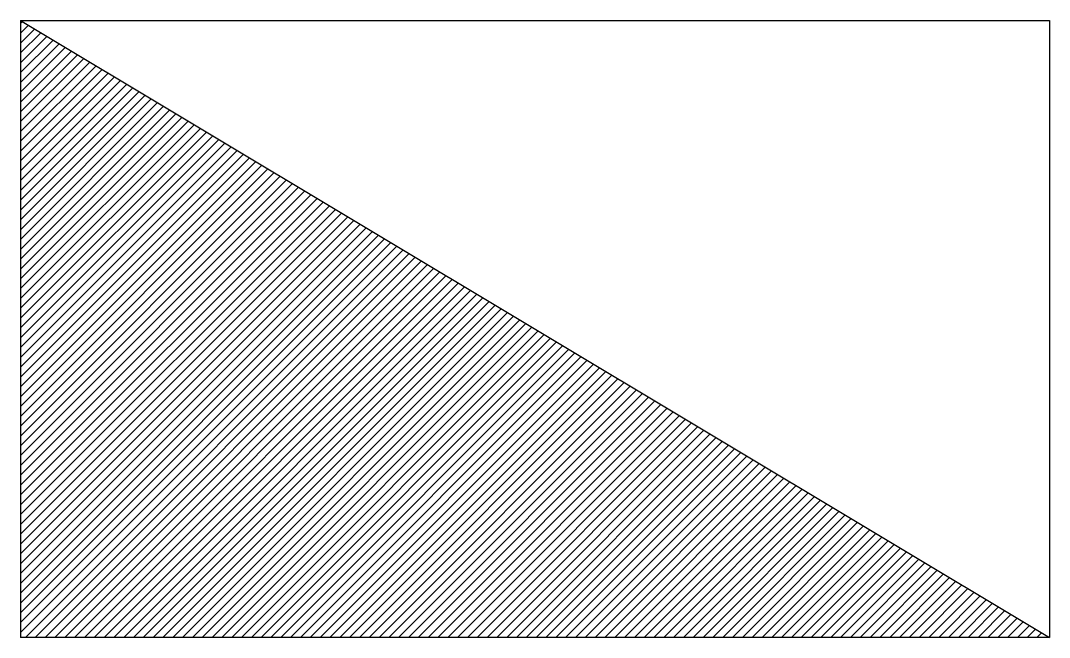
# Model space of a CAD drawing. Header units: metres. Extents: x -21620.8 to -21602.2, y -12518.4 to -12507.3.
import ezdxf

# ---------------------------------------------------------------- set-up
doc = ezdxf.new("R2010")
doc.units = ezdxf.units.M
doc.layers.add('1', color=7, linetype='Continuous')

msp = doc.modelspace()

# ---------------------------------------------------------------- hatches: boundary and pattern name
at = {"layer": '1'}
h = msp.add_hatch(dxfattribs=at)
h.set_pattern_fill('SOLID')
h.paths.add_polyline_path([(-21620.75, -12507.33), (-21620.75, -12518.43), (-21602.23, -12518.43)])

# ---------------------------------------------------------------- linework, layer by layer
for p, q in [((-21620.75, -12507.33), (-21602.23, -12518.43)), ((-21620.75, -12507.33), (-21602.23, -12507.33)), ((-21620.75, -12507.33), (-21620.75, -12518.43)), ((-21602.23, -12507.33), (-21602.23, -12518.43)), ((-21602.23, -12518.43), (-21620.75, -12518.43))]:
    msp.add_line(p, q)

doc.saveas('drawing.dxf')
